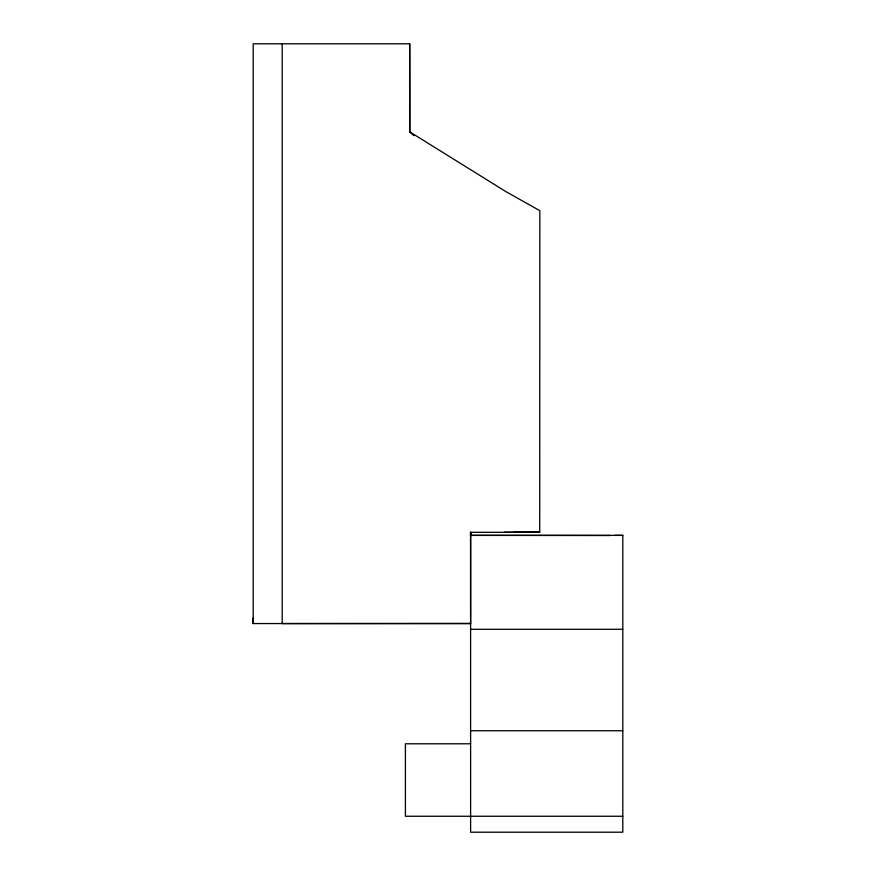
<?xml version="1.0" encoding="UTF-8"?>
<svg xmlns="http://www.w3.org/2000/svg" width="876" height="876" viewBox="0 0 876 876"><rect width="100%" height="100%" fill="white"/><g stroke="black" fill="none" stroke-linecap="round" stroke-linejoin="round"><path stroke-width="1.31" d="M470.631 536.32L470.631 532.258L470.511 535.039M253.197 619.31L253.208 623.559L470.62 623.559L470.598 532.312L470.62 832.2L622.803 832.2L622.803 535.367L614.93 535.367M622.803 535.367L470.62 535.367L609.97 535.499M409.837 131.926L409.694 43.8L253.208 43.8L253.208 623.559L253.197 618.051M514.092 532.269L539.715 532.279L539.846 210.689L506.098 191.734L409.694 131.838L409.694 43.8M470.5 532.323L539.715 532.279L504.39 532.258M470.62 623.471L282.203 623.559L282.203 43.8M470.62 629.286L622.803 629.286M470.62 730.748L622.803 730.748M470.62 743.79L405.402 743.79L405.402 816.257L622.803 816.257M409.694 131.838L413.855 135.638"/></g></svg>
